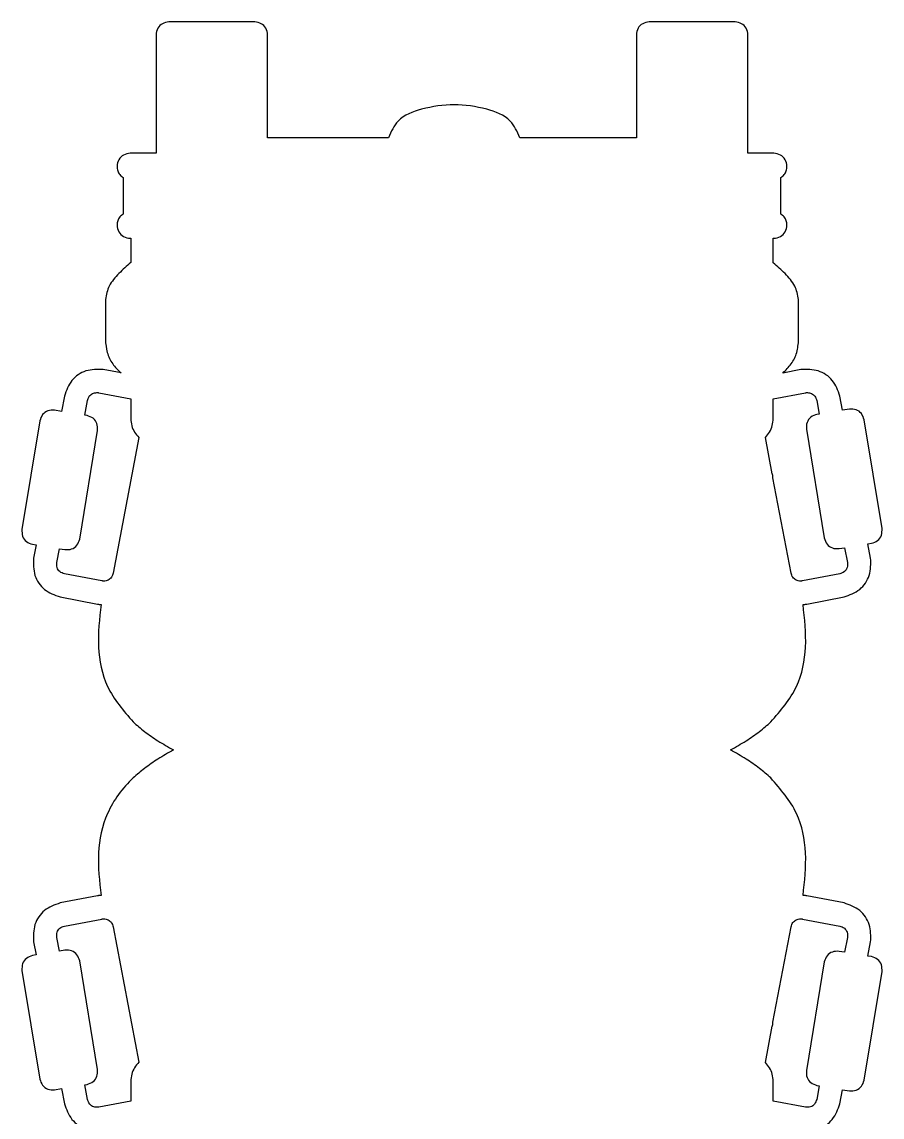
# Model space of a CAD drawing. Extents: x 1 to 1462, y -734 to 80.
# Drawn here: x 1 to 396, y -423 to 80 of the extents above; entities that cross this region are included whole.
import ezdxf

# ---------------------------------------------------------------- set-up
doc = ezdxf.new("R2010")
doc.units = 0
doc.layers.get('0').update_dxf_attribs({"linetype": 'CONTINUOUS'})

msp = doc.modelspace()

# ---------------------------------------------------------------- linework, layer by layer
at = {"color": 7}
for p, q in [((107.436182, 80), (68.03938, 80)), ((68.03938, 80), (68.03938, 80)), ((328.080176, 80), (288.653735, 80)), ((62.11651, 74.047888), (62.11651, 19.652978)), ((113.388183, 26.813134), (113.388183, 74.047815)), ((282.731348, 74.047815), (282.731348, 26.813134)), ((334.002563, 19.652814), (334.002563, 74.047815)), ((168.932178, 26.813134), (113.388183, 26.813134)), ((282.731348, 26.813134), (229.190576, 26.813134)), ((62.11651, 19.652978), (50.212192, 19.652978)), ((345.906543, 19.652814), (334.002563, 19.652814)), ((46.970914, 8.544092), (46.970914, -8.281579)), ((349.148145, -8.281579), (349.148145, 8.544018)), ((50.212192, -19.419178), (50.53627, -19.419178)), ((50.53627, -19.419178), (50.53627, -30.58717)), ((345.582568, -30.675977), (345.582568, -19.41997)), ((345.582568, -19.41997), (345.906543, -19.41997)), ((38.838034, -47.500782), (38.838034, -65.947168)), ((357.281738, -65.947168), (357.281738, -47.500782)), ((46.028189, -81.299158), (37.865707, -79.737549)), ((358.341748, -79.737549), (350.032154, -81.328747)), ((34.919235, -90.286353), (34.919235, -90.286353)), ((35.862271, -90.374341), (50.53627, -93.173535)), ((345.582568, -93.20315), (360.374561, -90.374341)), ((361.288134, -90.286353), (361.288134, -90.286353)), ((20.009628, -91.907154), (18.683078, -98.919946)), ((29.37963, -100.65835), (30.646591, -93.939942)), ((50.53627, -93.173535), (50.53627, -102.219946)), ((345.582568, -102.219946), (345.582568, -93.20315)), ((365.590552, -93.939942), (366.769775, -100.157544)), ((377.465722, -98.419165), (376.228174, -91.907154)), ((18.683078, -98.919946), (15.529715, -98.38955)), ((366.769775, -100.157544), (365.70813, -100.33435)), ((380.588916, -97.888745), (377.465722, -98.419165)), ((8.723718, -103.251147), (0.53201, -153.196753)), ((30.410995, -100.835156), (29.37963, -100.65835)), ((395.587354, -152.725562), (387.395313, -102.779956)), ((27.081717, -157.587158), (35.272678, -107.641553)), ((360.817749, -107.170362), (369.037744, -157.086353)), ((54.219708, -110.971948), (42.433706, -173.234326)), ((345.140942, -127.619946), (341.987354, -110.883154)), ((345.494531, -129.387939), (345.494531, -128.592749)), ((353.80415, -173.234326), (345.494531, -129.387939)), ((5.393594, -160.003955), (7.044294, -160.26875)), ((7.044294, -160.26875), (5.894986, -166.309546)), ((389.104932, -159.797558), (390.724902, -159.531958)), ((390.34253, -166.309546), (389.104932, -159.797558)), ((16.561716, -168.31355), (17.740274, -162.036743)), ((17.740274, -162.036743), (20.274588, -162.449561)), ((375.844922, -161.977539), (378.408106, -161.565552)), ((378.408106, -161.565552), (379.675342, -168.31355)), ((37.188186, -176.799121), (20.097708, -173.558325)), ((376.139355, -173.558325), (359.01936, -176.799121)), ((18.064432, -184.195117), (35.184512, -187.466333)), ((361.05293, -187.466333), (378.14331, -184.195947)), ((35.184512, -321.508691), (18.064518, -324.750293)), ((378.14331, -324.750293), (361.05293, -321.508691)), ((38.131229, -332.057519), (38.131229, -332.057519)), ((358.105738, -332.057519), (358.105738, -332.057519)), ((20.097708, -335.38711), (37.188186, -332.146289)), ((42.433706, -335.740722), (54.219543, -397.974317)), ((345.494531, -379.58711), (353.80415, -335.740722)), ((359.020142, -332.146289), (376.139355, -335.38711)), ((17.740274, -346.908691), (16.561716, -340.632715)), ((379.675342, -340.632715), (378.408106, -347.409522)), ((5.894986, -342.665478), (7.044294, -348.676709)), ((20.273715, -346.495898), (17.740274, -346.908691)), ((378.408106, -347.409522), (375.844922, -346.99751)), ((389.104932, -349.17749), (390.34253, -342.665478)), ((7.044294, -348.676709), (5.393594, -348.942285)), ((35.272678, -401.333496), (27.081717, -351.38789)), ((369.037744, -351.859082), (360.817749, -401.804687)), ((390.724902, -349.443115), (389.104932, -349.17749)), ((0.53201, -355.748682), (8.723718, -405.694287)), ((387.395313, -406.165478), (395.587354, -356.249512)), ((341.988134, -398.062305), (345.140942, -381.355078)), ((345.494531, -380.353516), (345.494531, -379.58711)), ((50.53627, -406.725488), (50.53627, -415.801514)), ((345.582568, -415.771924), (345.582568, -406.725488)), ((15.530514, -410.585498), (18.68331, -410.055078)), ((18.68331, -410.055078), (20.009628, -417.039111)), ((29.379391, -408.316699), (30.410672, -408.139893)), ((30.646353, -415.005518), (29.379391, -408.316699)), ((366.769775, -408.78789), (365.590552, -415.005518)), ((365.708935, -408.611084), (366.769775, -408.78789)), ((376.228174, -417.039111), (377.465722, -410.555908)), ((377.465722, -410.555908), (380.588916, -411.057519)), ((50.53627, -415.801514), (35.861954, -418.571094)), ((360.375342, -418.571094), (345.582568, -415.771924))]:
    msp.add_line(p, q, dxfattribs=at)
for points, knots in [([(68.03938, 80), (66.999494, 79.835824), (64.94995, 79.512244), (62.598001, 77.13975), (62.278669, 75.089181), (62.11651, 74.047888)], [0, 0, 0, 0, 3.10222, 6.114265, 9.221857, 9.221857, 9.221857, 9.221857]), ([(113.388183, 74.047815), (113.223648, 75.089681), (112.899219, 77.144031), (110.532508, 79.51097), (108.4781, 79.835441), (107.436182, 80)], [0, 0, 0, 0, 3.109582, 6.131466, 9.241183, 9.241183, 9.241183, 9.241183]), ([(288.653735, 80), (287.613933, 79.835816), (285.564506, 79.512213), (283.21278, 77.139663), (282.893489, 75.089118), (282.731348, 74.047815)], [0, 0, 0, 0, 3.101967, 6.11391, 9.221537, 9.221537, 9.221537, 9.221537]), ([(334.002563, 74.047815), (333.840482, 75.089112), (333.521315, 77.13962), (331.16964, 79.51234), (329.120106, 79.835851), (328.080176, 80)], [0, 0, 0, 0, 3.107583, 6.119408, 9.221699, 9.221699, 9.221699, 9.221699]), ([(229.190576, 26.813134), (227.966382, 29.5951), (225.068952, 36.179474), (212.930012, 40.644534), (199.049821, 42.597741), (185.172865, 40.646668), (173.044141, 36.176617), (170.153812, 29.594956), (168.932178, 26.813134)], [0, 0, 0, 0, 8.816624, 20.867245, 35.966409, 51.058547, 63.096797, 71.909873, 71.909873, 71.909873, 71.909873]), ([(50.212192, 19.652978), (49.148481, 19.490927), (47.058699, 19.172559), (44.752748, 16.778438), (44.02013, 14.001665), (44.432481, 11.597458), (45.399139, 9.772778), (46.448253, 8.952666), (46.970914, 8.544092)], [0, 0, 0, 0, 3.152687, 6.193817, 9.346829, 11.414843, 13.400997, 15.372845, 15.372845, 15.372845, 15.372845]), ([(349.148145, 8.544018), (349.671097, 8.952571), (350.720665, 9.772538), (351.687753, 11.59733), (352.10017, 14.001619), (351.367276, 16.778555), (349.060599, 19.172482), (346.970476, 19.490787), (345.906543, 19.652814)], [0, 0, 0, 0, 1.972477, 3.958774, 6.026781, 9.179863, 12.221359, 15.374721, 15.374721, 15.374721, 15.374721]), ([(46.970914, -8.281579), (46.448242, -8.690028), (45.399016, -9.50996), (44.432466, -11.334695), (44.019883, -13.741632), (44.754515, -16.522223), (47.054315, -18.931166), (49.147913, -19.254706), (50.212192, -19.419178)], [0, 0, 0, 0, 1.971616, 3.957876, 6.026029, 9.186046, 12.237073, 15.391726, 15.391726, 15.391726, 15.391726]), ([(345.906543, -19.41997), (346.971063, -19.255445), (349.065122, -18.931801), (351.365442, -16.522588), (352.100417, -13.741796), (351.687792, -11.334769), (350.720648, -9.510087), (349.671093, -8.690129), (349.148145, -8.281579)], [0, 0, 0, 0, 3.155391, 6.207095, 9.367373, 11.435359, 13.42162, 15.394082, 15.394082, 15.394082, 15.394082]), ([(50.53627, -30.58717), (48.681993, -32.195823), (45.002093, -35.388268), (40.251124, -40.856996), (39.288363, -45.383517), (38.838034, -47.500782)], [0, 0, 0, 0, 7.397881, 14.681436, 21.082251, 21.082251, 21.082251, 21.082251]), ([(357.281738, -47.500782), (356.830191, -45.398759), (355.86295, -40.896101), (351.111146, -35.461983), (347.436201, -32.280639), (345.582568, -30.675977)], [0, 0, 0, 0, 6.35714, 13.617372, 21.006449, 21.006449, 21.006449, 21.006449]), ([(38.838034, -65.947168), (39.012946, -67.944949), (39.35644, -71.868205), (41.932898, -77.265931), (44.668616, -79.960189), (46.028189, -81.299158)], [0, 0, 0, 0, 5.984523, 11.752443, 17.450906, 17.450906, 17.450906, 17.450906]), ([(350.032154, -81.328747), (351.400017, -79.988964), (354.152306, -77.293174), (356.756127, -71.886247), (357.104428, -67.950667), (357.281738, -65.947168)], [0, 0, 0, 0, 5.718228, 11.5057, 17.507099, 17.507099, 17.507099, 17.507099]), ([(37.865707, -79.737549), (35.163794, -79.659508), (29.828415, -79.505404), (22.734732, -84.341725), (20.925795, -89.363693), (20.009628, -91.907154)], [0, 0, 0, 0, 7.969849, 15.737794, 23.709307, 23.709307, 23.709307, 23.709307]), ([(376.228174, -91.907154), (375.309191, -89.363396), (373.493664, -84.33799), (366.387175, -79.50694), (361.04588, -79.660039), (358.341748, -79.737549)], [0, 0, 0, 0, 7.974741, 15.754769, 23.732364, 23.732364, 23.732364, 23.732364]), ([(30.646591, -93.939942), (30.859583, -93.264193), (31.271359, -91.957772), (32.913135, -90.549487), (34.244645, -90.374837), (34.919235, -90.286353)], [0, 0, 0, 0, 2.097596, 4.055269, 6.065603, 6.065603, 6.065603, 6.065603]), ([(34.919235, -90.286353), (35.022252, -90.288122), (35.231168, -90.291709), (35.546361, -90.32089), (35.756531, -90.35645), (35.862271, -90.374341)], [0, 0, 0, 0, 0.309034, 0.62671, 0.948372, 0.948372, 0.948372, 0.948372]), ([(360.374561, -90.374341), (360.47773, -90.356503), (360.680722, -90.321405), (360.986031, -90.291448), (361.187732, -90.288046), (361.288134, -90.286353)], [0, 0, 0, 0, 0.314045, 0.617902, 0.919069, 0.919069, 0.919069, 0.919069]), ([(361.288134, -90.286353), (361.964705, -90.37528), (363.301431, -90.550976), (364.957163, -91.953707), (365.374897, -93.263671), (365.590552, -93.939942)], [0, 0, 0, 0, 2.017503, 3.986055, 6.086868, 6.086868, 6.086868, 6.086868]), ([(15.529715, -98.38955), (14.478405, -98.378927), (12.410834, -98.358033), (9.697447, -100.289134), (9.051784, -102.253195), (8.723718, -103.251147)], [0, 0, 0, 0, 3.099672, 6.096005, 9.191104, 9.191104, 9.191104, 9.191104]), ([(365.70813, -100.33435), (364.70788, -100.665321), (362.736073, -101.317769), (360.793656, -104.039064), (360.809638, -106.116175), (360.817749, -107.170362)], [0, 0, 0, 0, 3.105236, 6.121396, 9.229733, 9.229733, 9.229733, 9.229733]), ([(387.395313, -102.779956), (387.066943, -101.78016), (386.420512, -99.811958), (383.712448, -97.863943), (381.640957, -97.880391), (380.588916, -97.888745)], [0, 0, 0, 0, 3.102094, 6.106795, 9.207556, 9.207556, 9.207556, 9.207556]), ([(35.272678, -107.641553), (35.283337, -106.590134), (35.304301, -104.522412), (33.373088, -101.808877), (31.408967, -101.163217), (30.410995, -100.835156)], [0, 0, 0, 0, 3.099982, 6.096432, 9.19158, 9.19158, 9.19158, 9.19158]), ([(50.53627, -102.219946), (50.624592, -103.333863), (50.798049, -105.521509), (52.104049, -108.572289), (53.517867, -110.175893), (54.219708, -110.971948)], [0, 0, 0, 0, 3.33785, 6.555279, 9.726912, 9.726912, 9.726912, 9.726912]), ([(341.987354, -110.883154), (342.672851, -110.091139), (344.0539, -108.49549), (345.327291, -105.479098), (345.496446, -103.319478), (345.582568, -102.219946)], [0, 0, 0, 0, 3.130738, 6.307399, 9.602259, 9.602259, 9.602259, 9.602259]), ([(345.494531, -128.592749), (345.456081, -128.484193), (345.379348, -128.267549), (345.254848, -127.945713), (345.178971, -127.728708), (345.140942, -127.619946)], [0, 0, 0, 0, 0.345478, 0.689465, 1.035098, 1.035098, 1.035098, 1.035098]), ([(0.53201, -153.196753), (0.521391, -154.248226), (0.500509, -156.316081), (2.431469, -159.029969), (4.395642, -159.675815), (5.393594, -160.003955)], [0, 0, 0, 0, 3.10019, 6.096918, 9.192066, 9.192066, 9.192066, 9.192066]), ([(390.724902, -159.531958), (391.722915, -159.203886), (393.687127, -158.558199), (395.618705, -155.844795), (395.597922, -153.776992), (395.587354, -152.725562)], [0, 0, 0, 0, 3.095307, 6.091943, 9.191946, 9.191946, 9.191946, 9.191946]), ([(20.274588, -162.449561), (21.32601, -162.460183), (23.39382, -162.481074), (26.107531, -160.54964), (26.753485, -158.585307), (27.081717, -157.587158)], [0, 0, 0, 0, 3.099986, 6.096678, 9.192505, 9.192505, 9.192505, 9.192505]), ([(369.037744, -157.086353), (369.366131, -158.086151), (370.012611, -160.054407), (372.720993, -162.002397), (374.792706, -161.985912), (375.844922, -161.977539)], [0, 0, 0, 0, 3.102101, 6.106959, 9.208244, 9.208244, 9.208244, 9.208244]), ([(5.894986, -166.309546), (5.81749, -169.013661), (5.664419, -174.35486), (10.495338, -181.461245), (15.520715, -183.276355), (18.064432, -184.195117)], [0, 0, 0, 0, 7.977567, 15.757376, 23.731731, 23.731731, 23.731731, 23.731731]), ([(20.097708, -173.558325), (19.333092, -173.299794), (17.847774, -172.797581), (16.43603, -170.687113), (16.518959, -169.121012), (16.561716, -168.31355)], [0, 0, 0, 0, 2.373209, 4.610113, 6.990977, 6.990977, 6.990977, 6.990977]), ([(379.675342, -168.31355), (379.717951, -169.121003), (379.80059, -170.68705), (378.389182, -172.797568), (376.903929, -173.299792), (376.139355, -173.558325)], [0, 0, 0, 0, 2.380883, 4.617699, 6.990752, 6.990752, 6.990752, 6.990752]), ([(378.14331, -184.195947), (380.689047, -183.276722), (385.718642, -181.460616), (390.566653, -174.359261), (390.417836, -169.014282), (390.34253, -166.309546)], [0, 0, 0, 0, 7.981965, 15.769911, 23.7481, 23.7481, 23.7481, 23.7481]), ([(42.433706, -173.234326), (42.218086, -173.914036), (41.800432, -175.230626), (40.146425, -176.582994), (38.700666, -176.909905), (37.819228, -176.881431), (37.504004, -176.853002), (37.293873, -176.817152), (37.188186, -176.799121)], [0, 0, 0, 0, 2.100163, 4.067993, 6.08674, 6.395887, 6.713654, 7.035197, 7.035197, 7.035197, 7.035197]), ([(359.01936, -176.799121), (358.916308, -176.817092), (358.713547, -176.852452), (358.4082, -176.881803), (357.533853, -176.909374), (356.090497, -176.583528), (354.436716, -175.230748), (354.019529, -173.914076), (353.80415, -173.234326)], [0, 0, 0, 0, 0.313738, 0.617301, 0.919203, 2.937873, 4.905623, 7.005692, 7.005692, 7.005692, 7.005692]), ([(35.184512, -187.466333), (35.371274, -187.498594), (35.743385, -187.562873), (36.304385, -187.626885), (36.678002, -187.657482), (36.864188, -187.67273)], [0, 0, 0, 0, 0.568482, 1.132664, 1.693099, 1.693099, 1.693099, 1.693099]), ([(36.864188, -187.67273), (36.142666, -194.159368), (34.738318, -206.78476), (38.545976, -226.586217), (47.146458, -236.474362), (51.626831, -241.625537)], [0, 0, 0, 0, 19.579349, 38.108637, 58.25814, 58.25814, 58.25814, 58.25814]), ([(344.492138, -241.625537), (348.976645, -236.477456), (357.582888, -226.597746), (361.444371, -206.807381), (360.017829, -194.186276), (359.284961, -187.702344)], [0, 0, 0, 0, 20.154599, 38.678809, 58.249661, 58.249661, 58.249661, 58.249661]), ([(359.284961, -187.702344), (359.480946, -187.68589), (359.874858, -187.652819), (360.46454, -187.572211), (360.856469, -187.501685), (361.05293, -187.466333)], [0, 0, 0, 0, 0.589953, 1.185748, 1.784571, 1.784571, 1.784571, 1.784571]), ([(51.626831, -241.625537), (53.336535, -243.113643), (56.939186, -246.249349), (63.163994, -250.495212), (67.720961, -253.107635), (70.102112, -254.472705)], [0, 0, 0, 0, 6.795357, 14.319027, 22.552722, 22.552722, 22.552722, 22.552722]), ([(326.017774, -254.472705), (328.398789, -253.10762), (332.955551, -250.495135), (339.180179, -246.249439), (342.782581, -243.113655), (344.492138, -241.625537)], [0, 0, 0, 0, 8.233369, 15.756934, 22.551977, 22.551977, 22.551977, 22.551977]), ([(70.102112, -254.472705), (67.71752, -255.83663), (63.153382, -258.447199), (56.965815, -262.750699), (48.114726, -270.07634), (38.731873, -282.60952), (34.690517, -302.110923), (36.126357, -314.76843), (36.864188, -321.272705)], [0, 0, 0, 0, 8.238893, 15.769342, 22.569797, 42.712984, 61.228374, 80.80007, 80.80007, 80.80007, 80.80007]), ([(344.492138, -267.349536), (342.782411, -265.859133), (339.179367, -262.718288), (332.958822, -258.456567), (328.399728, -255.839843), (326.017774, -254.472705)], [0, 0, 0, 0, 6.80009, 14.330372, 22.569062, 22.569062, 22.569062, 22.569062]), ([(359.284961, -321.272705), (360.01788, -314.788784), (361.444521, -302.167713), (357.583329, -282.377176), (348.976812, -272.497583), (344.492138, -267.349536)], [0, 0, 0, 0, 19.570856, 38.09503, 58.249821, 58.249821, 58.249821, 58.249821]), ([(36.864188, -321.272705), (36.677891, -321.289817), (36.30368, -321.324191), (35.743805, -321.40667), (35.371351, -321.47461), (35.184512, -321.508691)], [0, 0, 0, 0, 0.561156, 1.127188, 1.696952, 1.696952, 1.696952, 1.696952]), ([(361.05293, -321.508691), (360.856462, -321.473554), (360.46449, -321.403453), (359.874834, -321.322869), (359.480944, -321.289372), (359.284961, -321.272705)], [0, 0, 0, 0, 0.59873, 1.194524, 1.784526, 1.784526, 1.784526, 1.784526]), ([(18.064518, -324.750293), (15.520354, -325.671822), (10.491492, -327.493343), (5.665737, -334.612332), (5.817947, -339.959231), (5.894986, -342.665478)], [0, 0, 0, 0, 7.977944, 15.76942, 23.754442, 23.754442, 23.754442, 23.754442]), ([(390.34253, -342.665478), (390.417387, -339.958625), (390.565357, -334.608033), (385.72256, -327.494161), (380.689478, -325.672066), (378.14331, -324.750293)], [0, 0, 0, 0, 7.985612, 15.785023, 23.770263, 23.770263, 23.770263, 23.770263]), ([(37.188186, -332.146289), (37.293822, -332.128341), (37.503904, -332.092647), (37.819083, -332.063004), (38.02812, -332.059331), (38.131229, -332.057519)], [0, 0, 0, 0, 0.321383, 0.63915, 0.948456, 0.948456, 0.948456, 0.948456]), ([(38.131229, -332.057519), (38.80862, -332.149333), (40.148842, -332.330987), (41.799291, -333.748657), (42.217791, -335.062748), (42.433706, -335.740722)], [0, 0, 0, 0, 2.020412, 3.997396, 6.104468, 6.104468, 6.104468, 6.104468]), ([(353.80415, -335.740722), (354.019793, -335.062703), (354.43776, -333.748534), (356.087954, -332.330413), (357.428263, -332.149144), (358.105738, -332.057519)], [0, 0, 0, 0, 2.106954, 4.083799, 6.104301, 6.104301, 6.104301, 6.104301]), ([(358.105738, -332.057519), (358.206453, -332.059247), (358.408495, -332.062714), (358.71406, -332.09318), (358.917019, -332.128396), (359.020142, -332.146289)], [0, 0, 0, 0, 0.302104, 0.606039, 0.919978, 0.919978, 0.919978, 0.919978]), ([(16.561716, -340.632715), (16.518972, -339.825187), (16.436067, -338.258919), (17.847653, -336.148079), (19.333078, -335.645708), (20.097708, -335.38711)], [0, 0, 0, 0, 2.381095, 4.618332, 6.991625, 6.991625, 6.991625, 6.991625]), ([(376.139355, -335.38711), (376.903984, -335.645708), (378.38941, -336.148082), (379.80102, -338.258914), (379.718096, -339.825186), (379.675342, -340.632715)], [0, 0, 0, 0, 2.373296, 4.61054, 6.991634, 6.991634, 6.991634, 6.991634]), ([(27.081717, -351.38789), (26.753164, -350.387942), (26.106395, -348.4195), (23.397741, -346.47154), (21.325951, -346.487694), (20.273715, -346.495898)], [0, 0, 0, 0, 3.102667, 6.107735, 9.209131, 9.209131, 9.209131, 9.209131]), ([(375.844922, -346.99751), (374.793453, -346.98688), (372.725609, -346.965976), (370.01172, -348.896939), (369.365883, -350.861118), (369.037744, -351.859082)], [0, 0, 0, 0, 3.100176, 6.09688, 9.192059, 9.192059, 9.192059, 9.192059]), ([(5.393594, -348.942285), (4.395655, -349.27036), (2.431585, -349.916054), (0.500474, -352.629577), (0.521379, -354.697273), (0.53201, -355.748682)], [0, 0, 0, 0, 3.095068, 6.091481, 9.191446, 9.191446, 9.191446, 9.191446]), ([(395.587354, -356.249512), (395.597922, -355.198076), (395.618708, -353.130268), (393.687131, -350.416857), (391.722916, -349.771181), (390.724902, -349.443115)], [0, 0, 0, 0, 3.10002, 6.096656, 9.191956, 9.191956, 9.191956, 9.191956]), ([(345.140942, -381.355078), (345.179408, -381.243934), (345.256794, -381.020333), (345.378629, -380.687888), (345.456067, -380.464483), (345.494531, -380.353516)], [0, 0, 0, 0, 0.352832, 0.709826, 1.062155, 1.062155, 1.062155, 1.062155]), ([(30.410672, -408.139893), (31.408722, -407.811846), (33.372947, -407.16623), (35.304305, -404.452669), (35.283339, -402.384922), (35.272678, -401.333496)], [0, 0, 0, 0, 3.095353, 6.091847, 9.191841, 9.191841, 9.191841, 9.191841]), ([(54.219543, -397.974317), (53.517706, -398.770299), (52.103946, -400.3737), (50.797972, -403.424203), (50.624568, -405.611645), (50.53627, -406.725488)], [0, 0, 0, 0, 3.17146, 6.38849, 9.726108, 9.726108, 9.726108, 9.726108]), ([(345.582568, -406.725488), (345.496497, -405.625973), (345.327446, -403.466422), (344.054526, -400.449949), (342.673582, -398.854316), (341.988134, -398.062305)], [0, 0, 0, 0, 3.294816, 6.471325, 9.601938, 9.601938, 9.601938, 9.601938]), ([(360.817749, -401.804687), (360.809172, -402.85673), (360.792284, -404.92824), (362.740544, -407.636447), (364.708957, -408.282753), (365.708935, -408.611084)], [0, 0, 0, 0, 3.100707, 6.105404, 9.207971, 9.207971, 9.207971, 9.207971]), ([(8.723718, -405.694287), (9.052102, -406.694086), (9.698567, -408.662322), (12.406801, -410.610304), (14.478397, -410.593853), (15.530514, -410.585498)], [0, 0, 0, 0, 3.102106, 6.106903, 9.207899, 9.207899, 9.207899, 9.207899]), ([(380.588916, -411.057519), (381.640954, -411.065712), (383.712433, -411.081845), (386.420635, -409.133834), (387.066972, -407.165431), (387.395313, -406.165478)], [0, 0, 0, 0, 3.1008, 6.105522, 9.207985, 9.207985, 9.207985, 9.207985]), ([(20.009628, -417.039111), (20.925825, -419.582376), (22.734866, -424.604078), (29.828476, -429.440053), (35.163801, -429.285951), (37.865707, -429.20791)], [0, 0, 0, 0, 7.971004, 15.738831, 23.708678, 23.708678, 23.708678, 23.708678]), ([(35.861954, -418.571094), (35.055955, -418.611965), (33.491691, -418.691289), (31.399518, -417.256913), (30.902564, -415.771394), (30.646353, -415.005518)], [0, 0, 0, 0, 2.373841, 4.6071, 6.983838, 6.983838, 6.983838, 6.983838]), ([(358.341748, -429.208691), (361.045915, -429.286041), (366.387226, -429.438823), (373.49403, -424.608301), (375.309328, -419.582841), (376.228174, -417.039111)], [0, 0, 0, 0, 7.977796, 15.757862, 23.732289, 23.732289, 23.732289, 23.732289]), ([(365.590552, -415.005518), (365.33447, -415.771398), (364.837761, -417.256939), (362.745605, -418.691309), (361.181356, -418.611973), (360.375342, -418.571094)], [0, 0, 0, 0, 2.376596, 4.609769, 6.983662, 6.983662, 6.983662, 6.983662])]:
    msp.add_open_spline(points, degree=3, knots=knots, dxfattribs=at)

doc.saveas('drawing.dxf')
